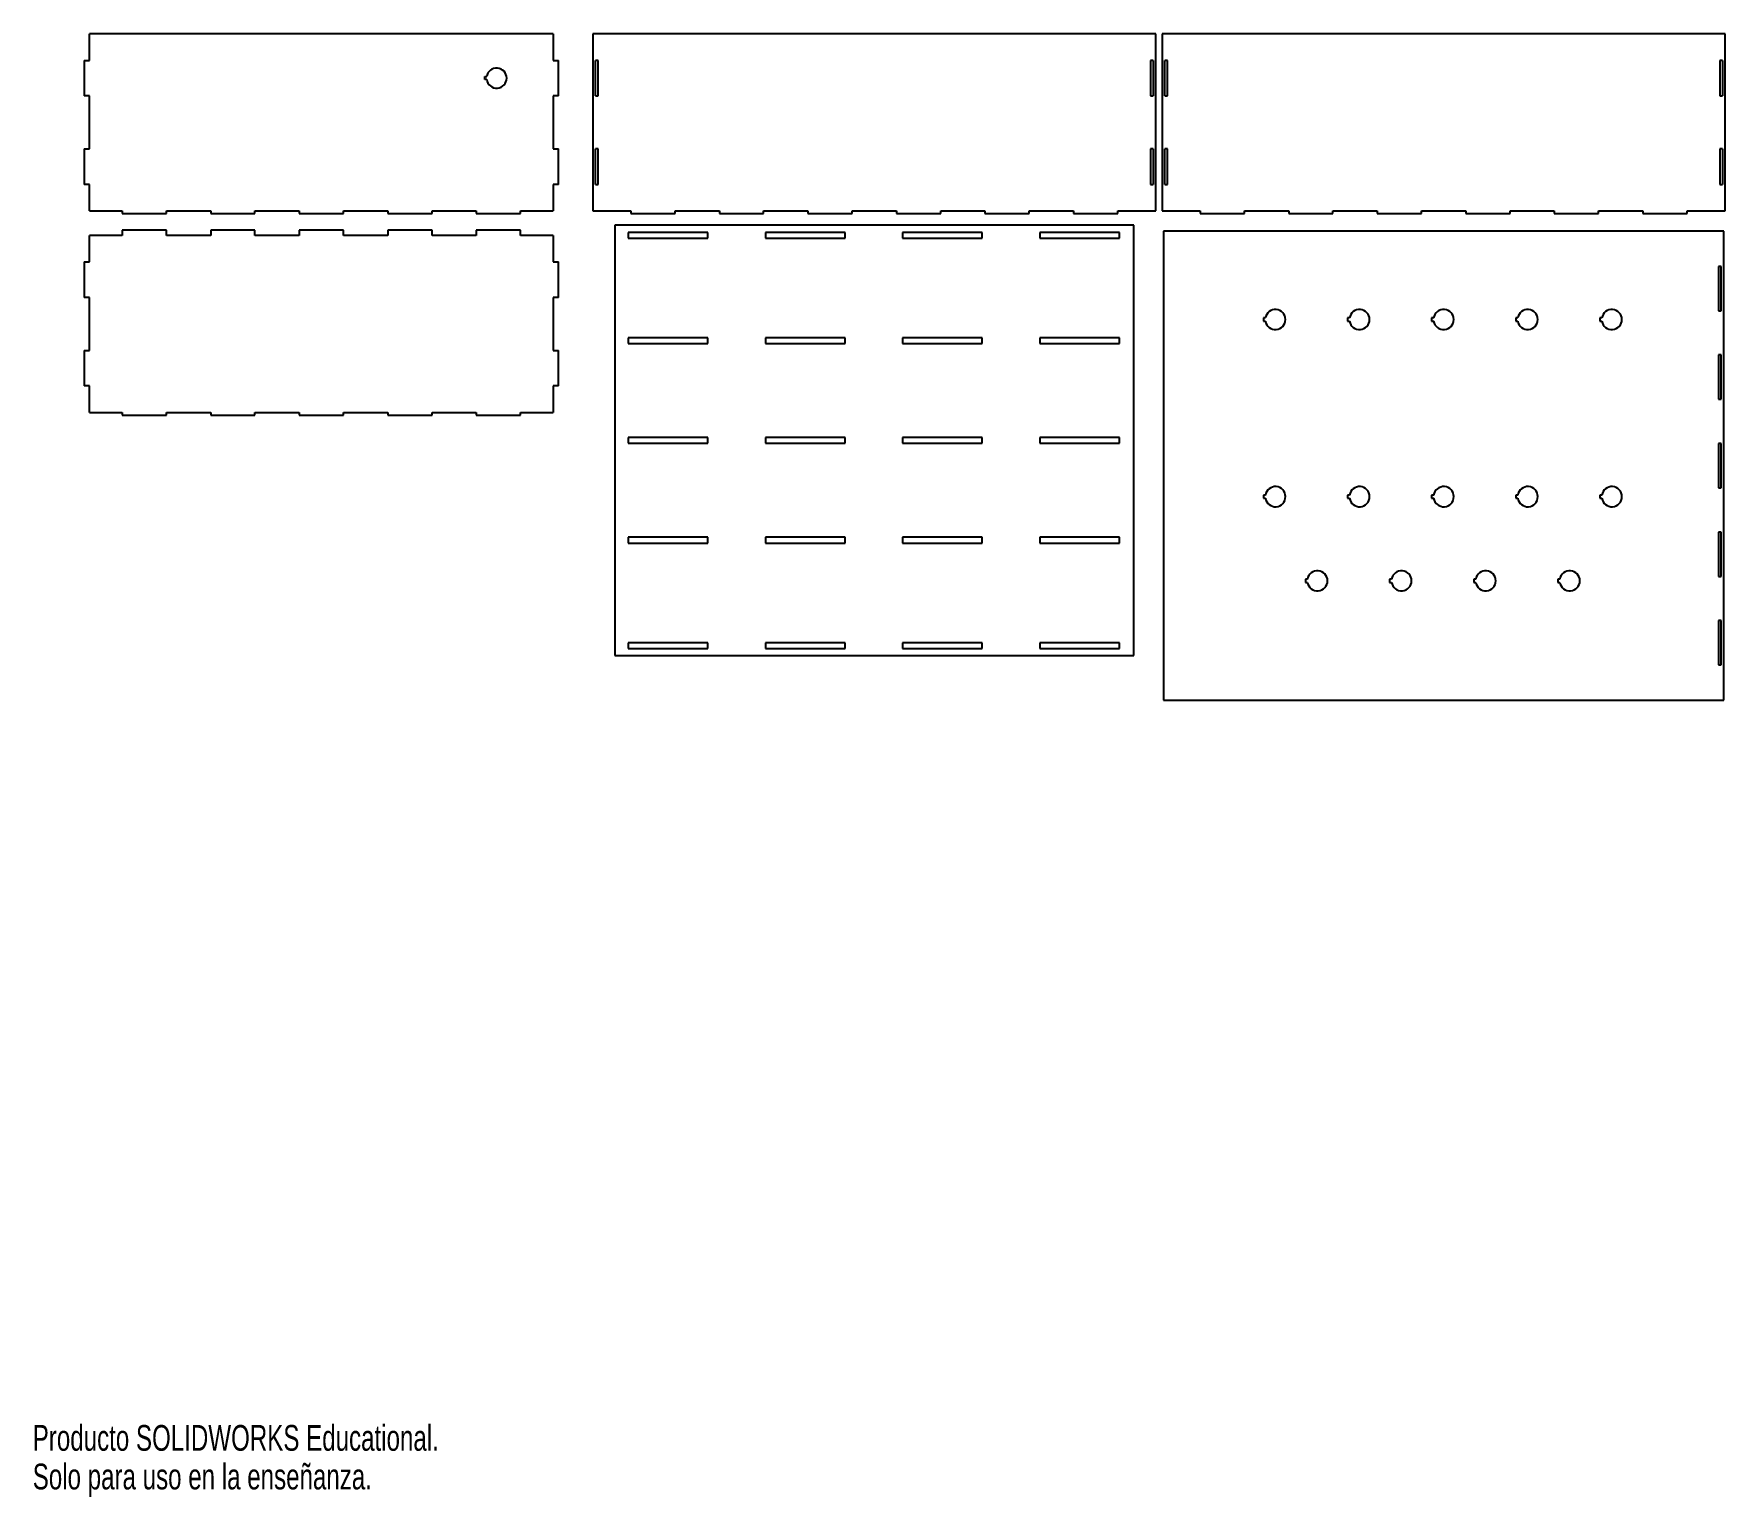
# Model space of a CAD drawing. Header units: millimetres. Extents: x 1 to 956, y 0 to 826.
import ezdxf

# ---------------------------------------------------------------- set-up
doc = ezdxf.new("R2010")
doc.units = ezdxf.units.MM
doc.styles.add('SLDTEXTSTYLE0', font='TXT', dxfattribs={"width": 0.7})

msp = doc.modelspace()

# ---------------------------------------------------------------- linework, layer by layer
at = {"color": 7, "linetype": 'Continuous', "lineweight": 25}
for p, q in [((31.99, 811.18), (31.99, 826.18)), ((293.99, 826.18), (31.99, 826.18)), ((293.99, 826.18), (293.99, 811.18)), ((634.26, 826.18), (316.26, 826.18)), ((316.26, 826.18), (316.26, 726.18)), ((634.26, 726.18), (634.26, 826.18)), ((955.79, 826.18), (637.79, 826.18)), ((637.79, 826.18), (637.79, 726.18)), ((955.79, 726.18), (955.79, 826.18)), ((28.99, 811.18), (31.99, 811.18)), ((28.99, 811.18), (28.99, 791.18)), ((293.99, 811.18), (296.99, 811.18)), ((296.99, 791.18), (296.99, 811.18)), ((319.26, 811.18), (317.76, 811.18)), ((317.76, 791.18), (317.76, 811.18)), ((319.26, 791.18), (319.26, 811.18)), ((632.76, 811.18), (631.26, 811.18)), ((631.26, 811.18), (631.26, 791.18)), ((632.76, 811.18), (632.76, 791.18)), ((640.79, 811.18), (639.29, 811.18)), ((639.29, 791.18), (639.29, 811.18)), ((640.79, 791.18), (640.79, 811.18)), ((954.29, 811.18), (952.79, 811.18)), ((952.79, 811.18), (952.79, 791.18)), ((954.29, 811.18), (954.29, 791.18)), ((255.23, 802.06), (256.38, 802.06)), ((255.23, 800.31), (255.23, 802.06)), ((256.38, 800.31), (255.23, 800.31)), ((31.99, 791.18), (28.99, 791.18)), ((31.99, 761.18), (31.99, 791.18)), ((296.99, 791.18), (293.99, 791.18)), ((293.99, 791.18), (293.99, 761.18)), ((317.76, 791.18), (319.26, 791.18)), ((631.26, 791.18), (632.76, 791.18)), ((639.29, 791.18), (640.79, 791.18)), ((952.79, 791.18), (954.29, 791.18)), ((28.99, 761.18), (31.99, 761.18)), ((28.99, 761.18), (28.99, 741.18)), ((293.99, 761.18), (296.99, 761.18)), ((296.99, 741.18), (296.99, 761.18)), ((319.26, 761.18), (317.76, 761.18)), ((317.76, 741.18), (317.76, 761.18)), ((319.26, 741.18), (319.26, 761.18)), ((631.26, 761.18), (631.26, 741.18)), ((632.76, 761.18), (631.26, 761.18)), ((632.76, 761.18), (632.76, 741.18)), ((640.79, 761.18), (639.29, 761.18)), ((639.29, 741.18), (639.29, 761.18)), ((640.79, 741.18), (640.79, 761.18)), ((952.79, 761.18), (952.79, 741.18)), ((954.29, 761.18), (952.79, 761.18)), ((954.29, 761.18), (954.29, 741.18)), ((31.99, 741.18), (28.99, 741.18)), ((31.99, 726.18), (31.99, 741.18)), ((296.99, 741.18), (293.99, 741.18)), ((293.99, 741.18), (293.99, 726.18)), ((317.76, 741.18), (319.26, 741.18)), ((631.26, 741.18), (632.76, 741.18)), ((639.29, 741.18), (640.79, 741.18)), ((952.79, 741.18), (954.29, 741.18)), ((31.99, 726.18), (50.49, 726.18)), ((50.49, 726.18), (50.49, 724.68)), ((75.49, 724.68), (75.49, 726.18)), ((75.49, 726.18), (100.49, 726.18)), ((100.49, 726.18), (100.49, 724.68)), ((125.49, 724.68), (125.49, 726.18)), ((125.49, 726.18), (150.49, 726.18)), ((150.49, 726.18), (150.49, 724.68)), ((175.49, 724.68), (175.49, 726.18)), ((175.49, 726.18), (200.49, 726.18)), ((200.49, 726.18), (200.49, 724.68)), ((225.49, 724.68), (225.49, 726.18)), ((225.49, 726.18), (250.49, 726.18)), ((250.49, 726.18), (250.49, 724.68)), ((275.49, 724.68), (275.49, 726.18)), ((275.49, 726.18), (293.99, 726.18)), ((316.26, 726.18), (337.76, 726.18)), ((337.76, 726.18), (337.76, 724.68)), ((362.76, 724.68), (362.76, 726.18)), ((362.76, 726.18), (387.76, 726.18)), ((387.76, 726.18), (387.76, 724.68)), ((412.76, 724.68), (412.76, 726.18)), ((412.76, 726.18), (437.76, 726.18)), ((437.76, 726.18), (437.76, 724.68)), ((462.76, 724.68), (462.76, 726.18)), ((462.76, 726.18), (487.76, 726.18)), ((487.76, 726.18), (487.76, 724.68)), ((512.76, 724.68), (512.76, 726.18)), ((512.76, 726.18), (537.76, 726.18)), ((537.76, 726.18), (537.76, 724.68)), ((562.76, 724.68), (562.76, 726.18)), ((562.76, 726.18), (587.76, 726.18)), ((587.76, 726.18), (587.76, 724.68)), ((612.76, 724.68), (612.76, 726.18)), ((612.76, 726.18), (634.26, 726.18)), ((637.79, 726.18), (659.29, 726.18)), ((659.29, 726.18), (659.29, 724.68)), ((684.29, 724.68), (684.29, 726.18)), ((684.29, 726.18), (709.29, 726.18)), ((709.29, 726.18), (709.29, 724.68)), ((734.29, 724.68), (734.29, 726.18)), ((734.29, 726.18), (759.29, 726.18)), ((759.29, 726.18), (759.29, 724.68)), ((784.29, 724.68), (784.29, 726.18)), ((784.29, 726.18), (809.29, 726.18)), ((809.29, 726.18), (809.29, 724.68)), ((834.29, 724.68), (834.29, 726.18)), ((834.29, 726.18), (859.29, 726.18)), ((859.29, 726.18), (859.29, 724.68)), ((884.29, 724.68), (884.29, 726.18)), ((884.29, 726.18), (909.29, 726.18)), ((909.29, 726.18), (909.29, 724.68)), ((934.29, 724.68), (934.29, 726.18)), ((934.29, 726.18), (955.79, 726.18)), ((50.49, 724.68), (75.49, 724.68)), ((100.49, 724.68), (125.49, 724.68)), ((150.49, 724.68), (175.49, 724.68)), ((200.49, 724.68), (225.49, 724.68)), ((250.49, 724.68), (275.49, 724.68)), ((621.76, 718.07), (328.76, 718.07)), ((328.76, 718.07), (328.76, 475.07)), ((337.76, 724.68), (362.76, 724.68)), ((387.76, 724.68), (412.76, 724.68)), ((437.76, 724.68), (462.76, 724.68)), ((487.76, 724.68), (512.76, 724.68)), ((537.76, 724.68), (562.76, 724.68)), ((587.76, 724.68), (612.76, 724.68)), ((621.76, 475.07), (621.76, 718.07)), ((659.29, 724.68), (684.29, 724.68)), ((709.29, 724.68), (734.29, 724.68)), ((759.29, 724.68), (784.29, 724.68)), ((809.29, 724.68), (834.29, 724.68)), ((859.29, 724.68), (884.29, 724.68)), ((909.29, 724.68), (934.29, 724.68)), ((31.99, 697.34), (31.99, 712.34)), ((50.49, 712.34), (31.99, 712.34)), ((50.49, 715.34), (50.49, 712.34)), ((75.49, 715.34), (50.49, 715.34)), ((75.49, 712.34), (75.49, 715.34)), ((100.49, 712.34), (75.49, 712.34)), ((100.49, 715.34), (100.49, 712.34)), ((125.49, 715.34), (100.49, 715.34)), ((125.49, 712.34), (125.49, 715.34)), ((150.49, 712.34), (125.49, 712.34)), ((150.49, 715.34), (150.49, 712.34)), ((175.49, 715.34), (150.49, 715.34)), ((175.49, 712.34), (175.49, 715.34)), ((200.49, 712.34), (175.49, 712.34)), ((200.49, 715.34), (200.49, 712.34)), ((225.49, 715.34), (200.49, 715.34)), ((225.49, 712.34), (225.49, 715.34)), ((250.49, 712.34), (225.49, 712.34)), ((250.49, 715.34), (250.49, 712.34)), ((275.49, 715.34), (250.49, 715.34)), ((275.49, 712.34), (275.49, 715.34)), ((293.99, 712.34), (275.49, 712.34)), ((293.99, 712.34), (293.99, 697.34)), ((381.26, 714.07), (336.26, 714.07)), ((336.26, 714.07), (336.26, 710.82)), ((336.26, 710.82), (381.26, 710.82)), ((381.26, 710.82), (381.26, 714.07)), ((458.76, 714.07), (413.76, 714.07)), ((413.76, 714.07), (413.76, 710.82)), ((413.76, 710.82), (458.76, 710.82)), ((458.76, 710.82), (458.76, 714.07)), ((536.26, 714.07), (491.26, 714.07)), ((491.26, 714.07), (491.26, 710.82)), ((491.26, 710.82), (536.26, 710.82)), ((536.26, 710.82), (536.26, 714.07)), ((613.76, 714.07), (568.76, 714.07)), ((568.76, 714.07), (568.76, 710.82)), ((568.76, 710.82), (613.76, 710.82)), ((613.76, 710.82), (613.76, 714.07)), ((955.04, 714.82), (638.54, 714.82)), ((638.54, 714.82), (638.54, 449.82)), ((955.04, 449.82), (955.04, 714.82)), ((28.99, 697.34), (31.99, 697.34)), ((28.99, 697.34), (28.99, 677.34)), ((293.99, 697.34), (296.99, 697.34)), ((296.99, 677.34), (296.99, 697.34)), ((953.54, 694.82), (952.04, 694.82)), ((952.04, 694.82), (952.04, 669.82)), ((953.54, 669.82), (953.54, 694.82)), ((31.99, 677.34), (28.99, 677.34)), ((31.99, 647.34), (31.99, 677.34)), ((296.99, 677.34), (293.99, 677.34)), ((293.99, 677.34), (293.99, 647.34)), ((952.04, 669.82), (953.54, 669.82)), ((696.17, 665.74), (695.02, 665.74)), ((695.02, 665.74), (695.02, 663.89)), ((695.02, 663.89), (696.17, 663.89)), ((743.67, 665.74), (742.52, 665.74)), ((742.52, 665.74), (742.52, 663.89)), ((742.52, 663.89), (743.67, 663.89)), ((791.17, 665.74), (790.02, 665.74)), ((790.02, 665.74), (790.02, 663.89)), ((790.02, 663.89), (791.17, 663.89)), ((838.67, 665.74), (837.52, 665.74)), ((837.52, 665.74), (837.52, 663.89)), ((837.52, 663.89), (838.67, 663.89)), ((886.17, 665.74), (885.02, 665.74)), ((885.02, 665.74), (885.02, 663.89)), ((885.02, 663.89), (886.17, 663.89)), ((381.26, 654.51), (336.26, 654.51)), ((336.26, 654.51), (336.26, 651.26)), ((336.26, 651.26), (381.26, 651.26)), ((381.26, 651.26), (381.26, 654.51)), ((458.76, 654.51), (413.76, 654.51)), ((413.76, 654.51), (413.76, 651.26)), ((413.76, 651.26), (458.76, 651.26)), ((458.76, 651.26), (458.76, 654.51)), ((536.26, 654.51), (491.26, 654.51)), ((491.26, 654.51), (491.26, 651.26)), ((491.26, 651.26), (536.26, 651.26)), ((536.26, 651.26), (536.26, 654.51)), ((613.76, 654.51), (568.76, 654.51)), ((568.76, 654.51), (568.76, 651.26)), ((568.76, 651.26), (613.76, 651.26)), ((613.76, 651.26), (613.76, 654.51)), ((28.99, 647.34), (31.99, 647.34)), ((28.99, 647.34), (28.99, 627.34)), ((293.99, 647.34), (296.99, 647.34)), ((296.99, 627.34), (296.99, 647.34)), ((953.54, 644.82), (952.04, 644.82)), ((952.04, 644.82), (952.04, 619.82)), ((953.54, 619.82), (953.54, 644.82)), ((31.99, 627.34), (28.99, 627.34)), ((31.99, 612.34), (31.99, 627.34)), ((296.99, 627.34), (293.99, 627.34)), ((293.99, 627.34), (293.99, 612.34)), ((31.99, 612.34), (50.49, 612.34)), ((50.49, 612.34), (50.49, 610.84)), ((75.49, 610.84), (75.49, 612.34)), ((75.49, 612.34), (100.49, 612.34)), ((100.49, 612.34), (100.49, 610.84)), ((125.49, 610.84), (125.49, 612.34)), ((125.49, 612.34), (150.49, 612.34)), ((150.49, 612.34), (150.49, 610.84)), ((175.49, 610.84), (175.49, 612.34)), ((175.49, 612.34), (200.49, 612.34)), ((200.49, 612.34), (200.49, 610.84)), ((225.49, 610.84), (225.49, 612.34)), ((225.49, 612.34), (250.49, 612.34)), ((250.49, 612.34), (250.49, 610.84)), ((275.49, 610.84), (275.49, 612.34)), ((275.49, 612.34), (293.99, 612.34)), ((952.04, 619.82), (953.54, 619.82)), ((50.49, 610.84), (75.49, 610.84)), ((100.49, 610.84), (125.49, 610.84)), ((150.49, 610.84), (175.49, 610.84)), ((200.49, 610.84), (225.49, 610.84)), ((250.49, 610.84), (275.49, 610.84)), ((381.26, 598.2), (336.26, 598.2)), ((336.26, 598.2), (336.26, 594.95)), ((336.26, 594.95), (381.26, 594.95)), ((381.26, 594.95), (381.26, 598.2)), ((458.76, 598.2), (413.76, 598.2)), ((413.76, 598.2), (413.76, 594.95)), ((413.76, 594.95), (458.76, 594.95)), ((458.76, 594.95), (458.76, 598.2)), ((536.26, 598.2), (491.26, 598.2)), ((491.26, 598.2), (491.26, 594.95)), ((491.26, 594.95), (536.26, 594.95)), ((536.26, 594.95), (536.26, 598.2)), ((613.76, 598.2), (568.76, 598.2)), ((568.76, 598.2), (568.76, 594.95)), ((568.76, 594.95), (613.76, 594.95)), ((613.76, 594.95), (613.76, 598.2)), ((953.54, 594.82), (952.04, 594.82)), ((952.04, 594.82), (952.04, 569.82)), ((953.54, 569.82), (953.54, 594.82)), ((695.02, 565.74), (695.02, 563.89)), ((696.17, 565.74), (695.02, 565.74)), ((695.02, 563.89), (696.17, 563.89)), ((742.52, 565.74), (742.52, 563.89)), ((743.67, 565.74), (742.52, 565.74)), ((742.52, 563.89), (743.67, 563.89)), ((790.02, 565.74), (790.02, 563.89)), ((791.17, 565.74), (790.02, 565.74)), ((790.02, 563.89), (791.17, 563.89)), ((837.52, 565.74), (837.52, 563.89)), ((838.67, 565.74), (837.52, 565.74)), ((837.52, 563.89), (838.67, 563.89)), ((885.02, 565.74), (885.02, 563.89)), ((886.17, 565.74), (885.02, 565.74)), ((885.02, 563.89), (886.17, 563.89)), ((952.04, 569.82), (953.54, 569.82)), ((953.54, 544.82), (952.04, 544.82)), ((952.04, 544.82), (952.04, 519.82)), ((953.54, 519.82), (953.54, 544.82)), ((381.26, 541.88), (336.26, 541.88)), ((336.26, 541.88), (336.26, 538.63)), ((336.26, 538.63), (381.26, 538.63)), ((381.26, 538.63), (381.26, 541.88)), ((458.76, 541.88), (413.76, 541.88)), ((413.76, 541.88), (413.76, 538.63)), ((413.76, 538.63), (458.76, 538.63)), ((458.76, 538.63), (458.76, 541.88)), ((536.26, 541.88), (491.26, 541.88)), ((491.26, 541.88), (491.26, 538.63)), ((491.26, 538.63), (536.26, 538.63)), ((536.26, 538.63), (536.26, 541.88)), ((613.76, 541.88), (568.76, 541.88)), ((568.76, 541.88), (568.76, 538.63)), ((568.76, 538.63), (613.76, 538.63)), ((613.76, 538.63), (613.76, 541.88)), ((718.77, 518.24), (718.77, 516.39)), ((719.92, 518.24), (718.77, 518.24)), ((718.77, 516.39), (719.92, 516.39)), ((766.27, 518.24), (766.27, 516.39)), ((767.42, 518.24), (766.27, 518.24)), ((766.27, 516.39), (767.42, 516.39)), ((813.77, 518.24), (813.77, 516.39)), ((814.92, 518.24), (813.77, 518.24)), ((813.77, 516.39), (814.92, 516.39)), ((861.27, 518.24), (861.27, 516.39)), ((862.42, 518.24), (861.27, 518.24)), ((861.27, 516.39), (862.42, 516.39)), ((952.04, 519.82), (953.54, 519.82)), ((953.54, 494.82), (952.04, 494.82)), ((952.04, 494.82), (952.04, 469.82)), ((953.54, 469.82), (953.54, 494.82)), ((381.26, 482.32), (336.26, 482.32)), ((336.26, 482.32), (336.26, 479.07)), ((336.26, 479.07), (381.26, 479.07)), ((381.26, 479.07), (381.26, 482.32)), ((458.76, 482.32), (413.76, 482.32)), ((413.76, 482.32), (413.76, 479.07)), ((413.76, 479.07), (458.76, 479.07)), ((458.76, 479.07), (458.76, 482.32)), ((536.26, 482.32), (491.26, 482.32)), ((491.26, 482.32), (491.26, 479.07)), ((491.26, 479.07), (536.26, 479.07)), ((536.26, 479.07), (536.26, 482.32)), ((613.76, 482.32), (568.76, 482.32)), ((568.76, 482.32), (568.76, 479.07)), ((568.76, 479.07), (613.76, 479.07)), ((613.76, 479.07), (613.76, 482.32)), ((328.76, 475.07), (621.76, 475.07)), ((952.04, 469.82), (953.54, 469.82)), ((638.54, 449.82), (955.04, 449.82))]:
    msp.add_line(p, q, dxfattribs=at)
for centre, radius, start, end in [((261.99, 801.18), 5.68, 188.86953, 171.13047), ((701.79, 664.82), 5.7, 189.3393, 170.6607), ((749.29, 664.82), 5.7, 189.3393, 170.6607), ((796.79, 664.82), 5.7, 189.3393, 170.6607), ((844.29, 664.82), 5.7, 189.3393, 170.6607), ((891.79, 664.82), 5.7, 189.3393, 170.6607), ((701.79, 564.82), 5.7, 189.3393, 170.6607), ((749.29, 564.82), 5.7, 189.3393, 170.6607), ((796.79, 564.82), 5.7, 189.3393, 170.6607), ((844.29, 564.82), 5.7, 189.3393, 170.6607), ((891.79, 564.82), 5.7, 189.3393, 170.6607), ((725.54, 517.32), 5.7, 189.3393, 170.6607), ((773.04, 517.32), 5.7, 189.3393, 170.6607), ((820.54, 517.32), 5.7, 189.3393, 170.6607), ((868.04, 517.32), 5.7, 189.3393, 170.6607)]:
    msp.add_arc(centre, radius, start, end, dxfattribs=at)

# ---------------------------------------------------------------- texts
at = {"color": 7, "linetype": 'Continuous', "char_height": 14.5493, "attachment_point": 1, "style": 'SLDTEXTSTYLE0'}
for s, insert in [('Producto SOLIDWORKS Educational.', (0, 40.58)), ('Solo para uso en la enseñanza.', (0, 18.76))]:
    msp.add_mtext(s, dxfattribs=dict(at, insert=insert))

doc.saveas('drawing.dxf')
